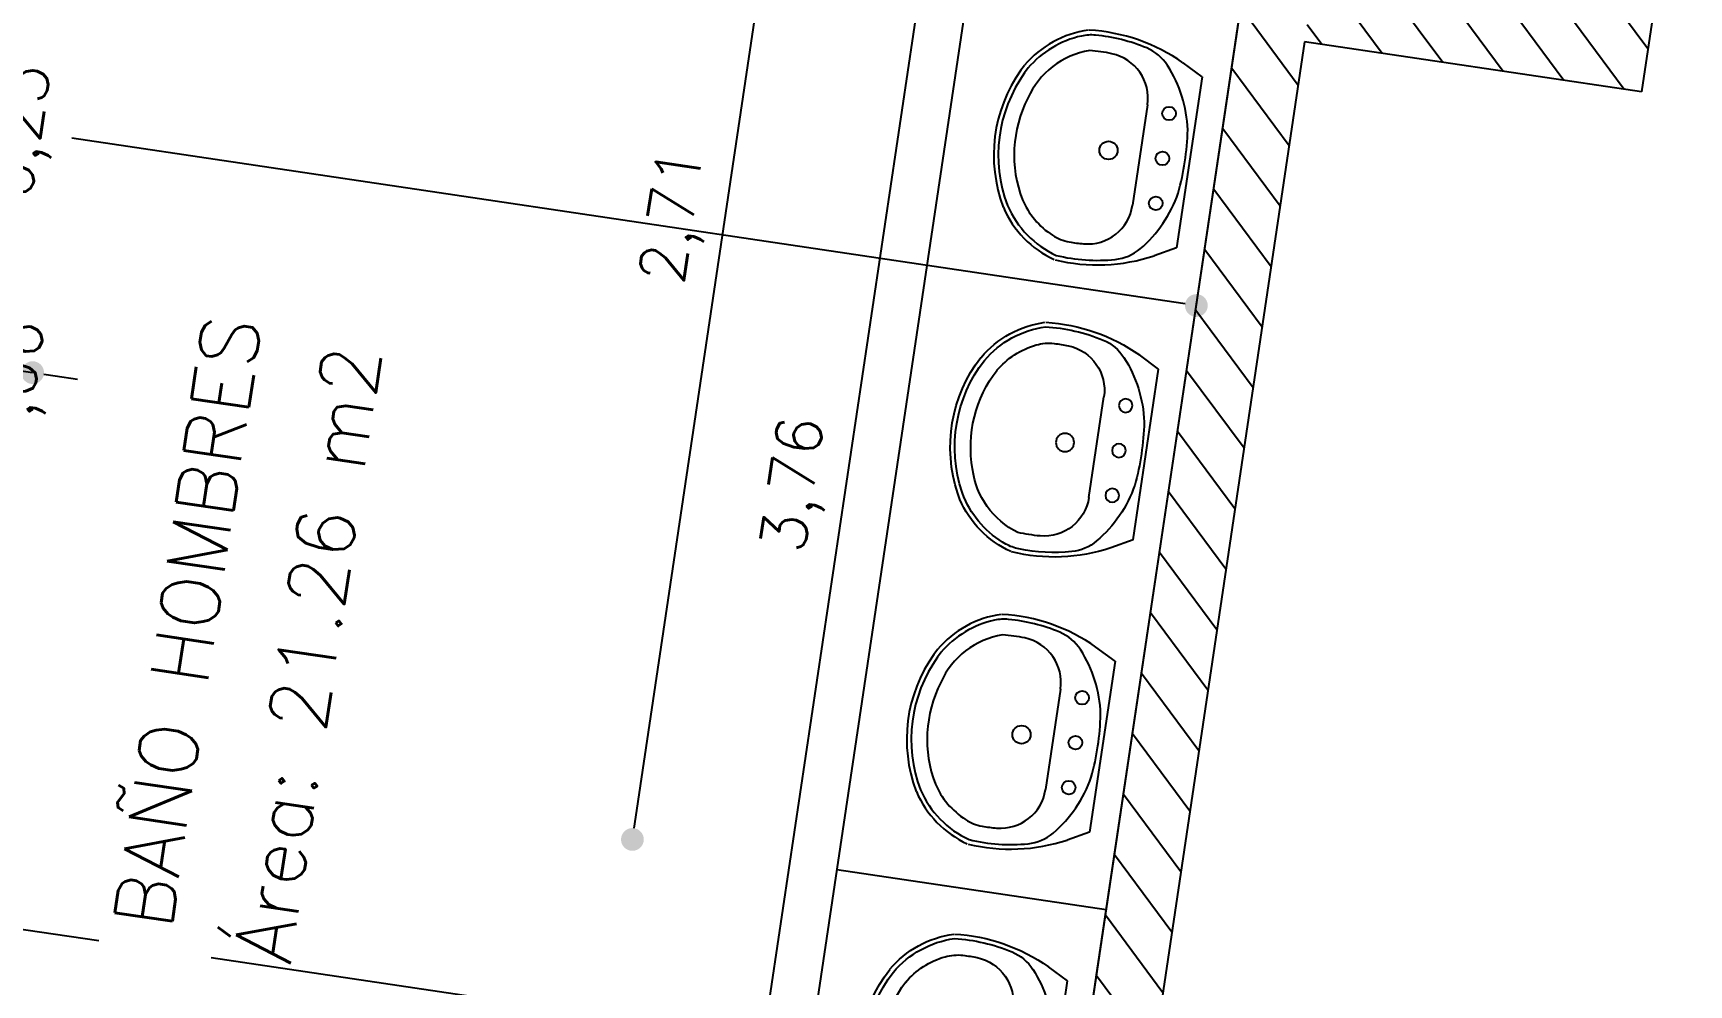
# Model space of a CAD drawing. Header units: millimetres. Extents: x 338 to 506, y 179 to 335.
# Drawn here: x 394.654 to 398.3, y 225.786 to 227.883 of the extents above; entities that cross this region are included whole.
import ezdxf

# ---------------------------------------------------------------- set-up
doc = ezdxf.new("R2010")
doc.units = ezdxf.units.MM
doc.linetypes.add('CENTER', pattern=[2, 1.25, -0.25, 0.25, -0.25])
doc.linetypes.add('DASHED2', pattern=[0.375, 0.25, -0.125])
for name, color, linetype in [('EJES_DE_COLUMNA', 255, 'DASHED2'), ('MUEBLES_FIJOS', 145, 'Continuous'), ('MUROS', 32, 'Continuous'), ('TEXTOS', 7, 'Continuous')]:
    doc.layers.add(name, color=color, linetype=linetype)
doc.styles.add('NOTAS', font='simplex.shx')
doc.styles.get("Standard").update_dxf_attribs({"font": 'ARIALUNI.ttf'})
doc.dimstyles.new('ROMANS', dxfattribs={"dimtxt": 0.1, "dimasz": 0.05, "dimexe": 0.04, "dimexo": 0.5, "dimgap": 0.05, "dimtad": 1, "dimtih": 1, "dimtoh": 1, "dimdec": 4, "dimzin": 5, "dimdsep": 46, "dimtxsty": 'Standard', "dimsah": 1, "dimcen": 0.05, "dimse1": 1, "dimse2": 1, "dimclrd": 7, "dimclre": 7, "dimclrt": 7, "dimadec": 0, "dimazin": 0, "dimtfac": 1, "dimtdec": 4, "dimtix": 1, "dimtmove": 2, "dimatfit": 3, "dimfxl": 1, "dimtolj": 1, "dimarcsym": 0})

# ---------------------------------------------------------------- blocks, each defined once
blk = doc.blocks.new('LNOV734P')
at = {"layer": 'MUEBLES_FIJOS'}
for p, q in [((-0.1903, 0), (-0.2148, -0.0462)), ((-0.1903, 0), (0.1903, 0)), ((0.1903, 0), (0.2148, -0.0462)), ((-0.1118, -0.11), (0.1118, -0.11)), ((-0.158, -0.3906), (-0.1461, -0.3967)), ((-0.1535, -0.3817), (-0.1415, -0.3878))]:
    blk.add_line(p, q, dxfattribs=at)
for centre, radius in [((-0.1, -0.06), 0.015), ((0, -0.06), 0.015), ((0.1, -0.06), 0.015), ((0, -0.18), 0.02)]:
    blk.add_circle(centre, radius, dxfattribs=at)
for centre, radius, start, end in [((-0.018, -0.2929), 0.2835, 100.6374, 131.0686), ((0, -0.5863), 0.5763, 82.9944, 97.0056), ((0.018, -0.2929), 0.2835, 48.9314, 79.3626), ((0.1397, -0.225), 0.397, 153.2366, 185.1908), ((-0.1397, -0.225), 0.397, 354.8092, 26.7634), ((-0.1385, -0.1546), 0.1, 131.0686, 165.7987), ((0.1385, -0.1546), 0.1, 14.2013, 48.9314), ((0.1397, -0.225), 0.387, 165.7987, 183.085), ((-0.1118, -0.21), 0.1, 90, 176.5875), ((0.1118, -0.21), 0.1, 3.4125, 90), ((-0.1397, -0.225), 0.387, 354.8092, 14.2013), ((0.1397, -0.225), 0.352, 176.5875, 184.6254), ((-0.1397, -0.225), 0.352, 358.2317, 3.4125), ((-0.1469, -0.2404), 0.1, 183.085, 200.7802), ((-0.0403, -0.2), 0.179, 197.3522, 254.7067), ((0.1122, -0.2328), 0.1, 335.4879, 358.2317), ((-0.0403, -0.2), 0.224, 196.2861, 238.2877), ((-0.0403, -0.2), 0.214, 200.7802, 238.2877), ((0.0403, -0.2), 0.179, 301.7123, 335.4879), ((0.0403, -0.2), 0.214, 301.7123, 343.7139), ((0.0403, -0.2), 0.224, 301.7123, 343.7139), ((0.0003, -0.111), 0.276, 251.4503, 299.3617), ((0.0003, -0.111), 0.321, 242.8748, 299.3617), ((0.0003, -0.111), 0.311, 242.8748, 299.3617)]:
    blk.add_arc(centre, radius, start, end, dxfattribs=at)
blk = doc.blocks.new('_DOT')
at = {"color": 0, "linetype": 'ByBlock'}
blk.add_line((-0.5, 0), (-1, 0), dxfattribs=at)
at = {"color": 0, "linetype": 'ByBlock', "const_width": 0.5}
blk.add_lwpolyline([(-0.25, 0, 1), (0.25, 0, 1)], format="xyb", close=True, dxfattribs=at)
blk = doc.blocks.new('*U1118')
at = {"layer": 'TEXTOS', "color": 7, "style": 'NOTAS'}
blk.add_text('3,76', height=0.1, dxfattribs=at).set_placement((2937.7563, 1976.3581))
blk = doc.blocks.new('*D452')
at = {"layer": 'DEFPOINTS', "color": 0, "transparency": 16777216}
for p in [(2939.7863, 1976.289), (2936.0263, 1976.1846), (2939.7863, 1976.1846)]:
    blk.add_point(p, dxfattribs=at)
at = {"layer": 'TEXTOS', "color": 7, "transparency": 16777216}
blk.add_line((2936.0763, 1976.289), (2939.7363, 1976.289), dxfattribs=at)
at = {"transparency": 16777216}
blk.add_blockref('*U1118', (0, 0), dxfattribs=at)
at = {"layer": 'TEXTOS', "color": 7, "transparency": 16777216, "xscale": 0.05, "yscale": 0.05, "zscale": 0.05, "rotation": 180}
blk.add_blockref('_DOT', (2936.0263, 1976.289), dxfattribs=at)
at = {"layer": 'TEXTOS', "color": 7, "transparency": 16777216, "xscale": 0.05, "yscale": 0.05, "zscale": 0.05}
blk.add_blockref('_DOT', (2939.7863, 1976.289), dxfattribs=at)
blk = doc.blocks.new('*U1135')
at = {"layer": 'TEXTOS', "color": 7, "style": 'NOTAS'}
blk.add_text(',06', height=0.1, dxfattribs=at).set_placement((2937.8006, 1978.0866))
blk = doc.blocks.new('*D470')
at = {"layer": 'DEFPOINTS', "color": 0, "transparency": 16777216}
for p in [(2937.4643, 1978.1571), (2937.4618, 1978.0971), (2937.903, 1978.0971)]:
    blk.add_point(p, dxfattribs=at)
at = {"layer": 'TEXTOS', "color": 7, "transparency": 16777216}
for p, q in [((2937.903, 1978.2071), (2937.903, 1978.2571)), ((2937.903, 1978.1571), (2937.903, 1978.0971)), ((2937.903, 1978.0471), (2937.903, 1977.9971))]:
    blk.add_line(p, q, dxfattribs=at)
at = {"transparency": 16777216}
blk.add_blockref('*U1135', (0, 0), dxfattribs=at)
at = {"layer": 'TEXTOS', "color": 7, "transparency": 16777216, "xscale": 0.05, "yscale": 0.05, "zscale": 0.05}
for p, rotation in [((2937.903, 1978.1571), 270), ((2937.903, 1978.0971), 90)]:
    blk.add_blockref('_DOT', p, dxfattribs=dict(at, rotation=rotation))
blk = doc.blocks.new('*U1078')
at = {"layer": 'TEXTOS', "color": 7, "style": 'NOTAS'}
blk.add_text('6,25', height=0.1, dxfattribs=at).set_placement((2938.2741, 1978.1567))
blk = doc.blocks.new('*D471')
at = {"layer": 'DEFPOINTS', "color": 0, "transparency": 16777216}
for p in [(2938.5012, 1981.8387), (2938.4016, 1975.5846), (2938.4265, 1975.5846)]:
    blk.add_point(p, dxfattribs=at)
at = {"layer": 'TEXTOS', "color": 7, "transparency": 16777216}
for p, q in [((2938.4265, 1981.7887), (2938.4265, 1978.3067)), ((2938.4265, 1975.6346), (2938.4265, 1978.0877))]:
    blk.add_line(p, q, dxfattribs=at)
at = {"transparency": 16777216}
blk.add_blockref('*U1078', (0, 0), dxfattribs=at)
at = {"layer": 'TEXTOS', "color": 7, "transparency": 16777216, "xscale": 0.05, "yscale": 0.05, "zscale": 0.05}
for p, rotation in [((2938.4265, 1981.8387), 90), ((2938.4265, 1975.5846), 270)]:
    blk.add_blockref('_DOT', p, dxfattribs=dict(at, rotation=rotation))
blk = doc.blocks.new('*U1149')
at = {"layer": 'TEXTOS', "color": 7, "style": 'NOTAS'}
blk.add_text('2,71', height=0.1, dxfattribs=at).set_placement((2938.3025, 1976.7086))
blk = doc.blocks.new('*D477')
at = {"layer": 'DEFPOINTS', "color": 0, "transparency": 16777216}
for p in [(2939.7863, 1976.6395), (2937.0805, 1976.2866), (2939.7863, 1976.1846)]:
    blk.add_point(p, dxfattribs=at)
at = {"layer": 'TEXTOS', "color": 7, "transparency": 16777216}
blk.add_line((2937.1305, 1976.6395), (2939.7363, 1976.6395), dxfattribs=at)
at = {"transparency": 16777216}
blk.add_blockref('*U1149', (0, 0), dxfattribs=at)
at = {"layer": 'TEXTOS', "color": 7, "transparency": 16777216, "xscale": 0.05, "yscale": 0.05, "zscale": 0.05, "rotation": 180}
blk.add_blockref('_DOT', (2937.0805, 1976.6395), dxfattribs=at)
at = {"layer": 'TEXTOS', "color": 7, "transparency": 16777216, "xscale": 0.05, "yscale": 0.05, "zscale": 0.05}
blk.add_blockref('_DOT', (2939.7863, 1976.6395), dxfattribs=at)
blk = doc.blocks.new('*U553')
at = {"layer": 'TEXTOS', "color": 5, "style": 'NOTAS'}
for s, p in [('BAÑO HOMBRES', (2936.7312, 1977.6149)), ('Área: 21.26 m2', (2936.6947, 1977.3435))]:
    blk.add_text(s, height=0.127779, dxfattribs=at).set_placement(p)
blk = doc.blocks.new('*X571')
at = {"color": 0}
for p, q in [((2936.9347, 1975.5846), (2936.7847, 1975.4346)), ((2937.0694, 1975.5846), (2936.9194, 1975.4346)), ((2937.2041, 1975.5846), (2937.0541, 1975.4346)), ((2937.3388, 1975.5846), (2937.1888, 1975.4346)), ((2937.4735, 1975.5846), (2937.3235, 1975.4346)), ((2937.6082, 1975.5846), (2937.4582, 1975.4346)), ((2937.7429, 1975.5846), (2937.5929, 1975.4346)), ((2937.8776, 1975.5846), (2937.7276, 1975.4346)), ((2938.0123, 1975.5846), (2937.8623, 1975.4346)), ((2938.147, 1975.5846), (2937.997, 1975.4346)), ((2938.2817, 1975.5846), (2938.1317, 1975.4346)), ((2938.4164, 1975.5846), (2938.2664, 1975.4346)), ((2938.5511, 1975.5846), (2938.4011, 1975.4346)), ((2938.6858, 1975.5846), (2938.5358, 1975.4346)), ((2938.8205, 1975.5846), (2938.6705, 1975.4346)), ((2938.9552, 1975.5846), (2938.8052, 1975.4346)), ((2939.0899, 1975.5846), (2938.9399, 1975.4346))]:
    blk.add_line(p, q, dxfattribs=at)
blk = doc.blocks.new('*X575')
at = {"color": 0}
for p, q in [((2939.0746, 1975.4346), (2939.0363, 1975.3963)), ((2939.1863, 1975.4116), (2939.0363, 1975.2616)), ((2939.1863, 1975.2769), (2939.0363, 1975.1269)), ((2939.1863, 1975.1422), (2939.0363, 1974.9922)), ((2939.1863, 1975.0075), (2939.0363, 1974.8575)), ((2939.1863, 1974.8728), (2939.0363, 1974.7228)), ((2939.2829, 1974.8346), (2939.1329, 1974.6846)), ((2939.4176, 1974.8346), (2939.2676, 1974.6846)), ((2939.5523, 1974.8346), (2939.4023, 1974.6846)), ((2939.6838, 1974.8315), (2939.537, 1974.6846)), ((2939.6838, 1974.6968), (2939.6717, 1974.6846))]:
    blk.add_line(p, q, dxfattribs=at)
blk = doc.blocks.new('EJES_ESTRUCTURALES')
at = {"layer": 'EJES_DE_COLUMNA', "color": 9, "linetype": 'CENTER'}
blk.add_line((675.14128, 131.2663), (675.14128, 199.7363), dxfattribs=at)
blk = doc.blocks.new('BAÑOS_PUBLICOS_PISO_1')
at = {"layer": 'MUEBLES_FIJOS'}
blk.add_line((2937.08053, 1975.58463), (2937.08053, 1976.18463), dxfattribs=at)
at = {"layer": 'MUROS'}
for p, q in [((2936.0263, 1975.58463), (2939.7863, 1975.58463)), ((2936.93072, 1975.58463), (2939.7863, 1975.58463)), ((2939.0363, 1975.43463), (2935.8763, 1975.43463)), ((2939.0363, 1975.43463), (2936.38053, 1975.43463)), ((2939.0363, 1974.68463), (2939.0363, 1975.43463)), ((2939.7863, 1974.68463), (2939.0363, 1974.68463))]:
    blk.add_line(p, q, dxfattribs=at)
at = {"layer": 'TEXTOS'}
blk.add_lwpolyline([(2939.7863, 1975.58463), (2939.7863, 1976.18463), (2936.0263, 1976.18463), (2936.0263, 1975.58463)], close=True, dxfattribs=at)
blk.add_blockref('*U553', (0, 0))
at = {"layer": 'MUEBLES_FIJOS', "xscale": -1, "rotation": 180}
for p in [(2936.7232, 1975.64617), (2938.08555, 1975.64617)]:
    blk.add_blockref('LNOV734P', p, dxfattribs=at)
at = {"layer": 'MUEBLES_FIJOS', "rotation": 180}
for p in [(2937.43506, 1975.64617), (2938.73603, 1975.64617)]:
    blk.add_blockref('LNOV734P', p, dxfattribs=at)
at = {"layer": 'MUROS', "linetype": 'Continuous'}
for name in ['*X571', '*X575']:
    blk.add_blockref(name, (0, 0), dxfattribs=at)
at = {"layer": 'TEXTOS'}
dim = blk.add_linear_dim(base=(2938.42647, 1975.58463), p1=(2938.50119, 1981.83867), p2=(2938.40156, 1975.58463), angle=90, dimstyle='ROMANS', dxfattribs=at)
dim.commit()
dim.dimension.update_dxf_attribs({"geometry": '*D471', "text_midpoint": (2938.42647, 1978.1972), "dimtype": 128})
for base, p1, p2, angle, picture, middle in [((2937.90296, 1978.09709), (2937.46426, 1978.15709), (2937.46181, 1978.09709), 90, '*D470', (2937.90296, 1978.12709)), ((2939.7863, 1976.63952), (2937.08053, 1976.28659), (2939.7863, 1976.18463), 180, '*D477', (2938.43341, 1976.74904))]:
    dim = blk.add_linear_dim(base=base, p1=p1, p2=p2, angle=angle, dimstyle='ROMANS', dxfattribs=at)
    dim.commit()
    dim.dimension.update_dxf_attribs({"geometry": picture, "text_midpoint": middle})
dim = blk.add_linear_dim(base=(2939.7863, 1976.28902), p1=(2936.0263, 1976.18463), p2=(2939.7863, 1976.18463), dimstyle='ROMANS', dxfattribs=at)
dim.commit()
dim.dimension.update_dxf_attribs({"geometry": '*D452', "text_midpoint": (2937.9063, 1976.39854)})
blk = doc.blocks.new('A$C7152A42C')
at = {"color": 18}
blk.add_blockref('BAÑOS_PUBLICOS_PISO_1', (-2892.7659, -1880.28762), dxfattribs=at)
at = {"layer": 'EJES_DE_COLUMNA'}
blk.add_blockref('EJES_ESTRUCTURALES', (-631.22088, -95.28525), dxfattribs=at)

msp = doc.modelspace()

# ---------------------------------------------------------------- block references
at = {"layer": 'MUROS', "color": 32, "rotation": 81.53046525965426}
msp.add_blockref('A$C7152A42C', (484.7482, 168.0844), dxfattribs=at)

doc.saveas('drawing.dxf')
